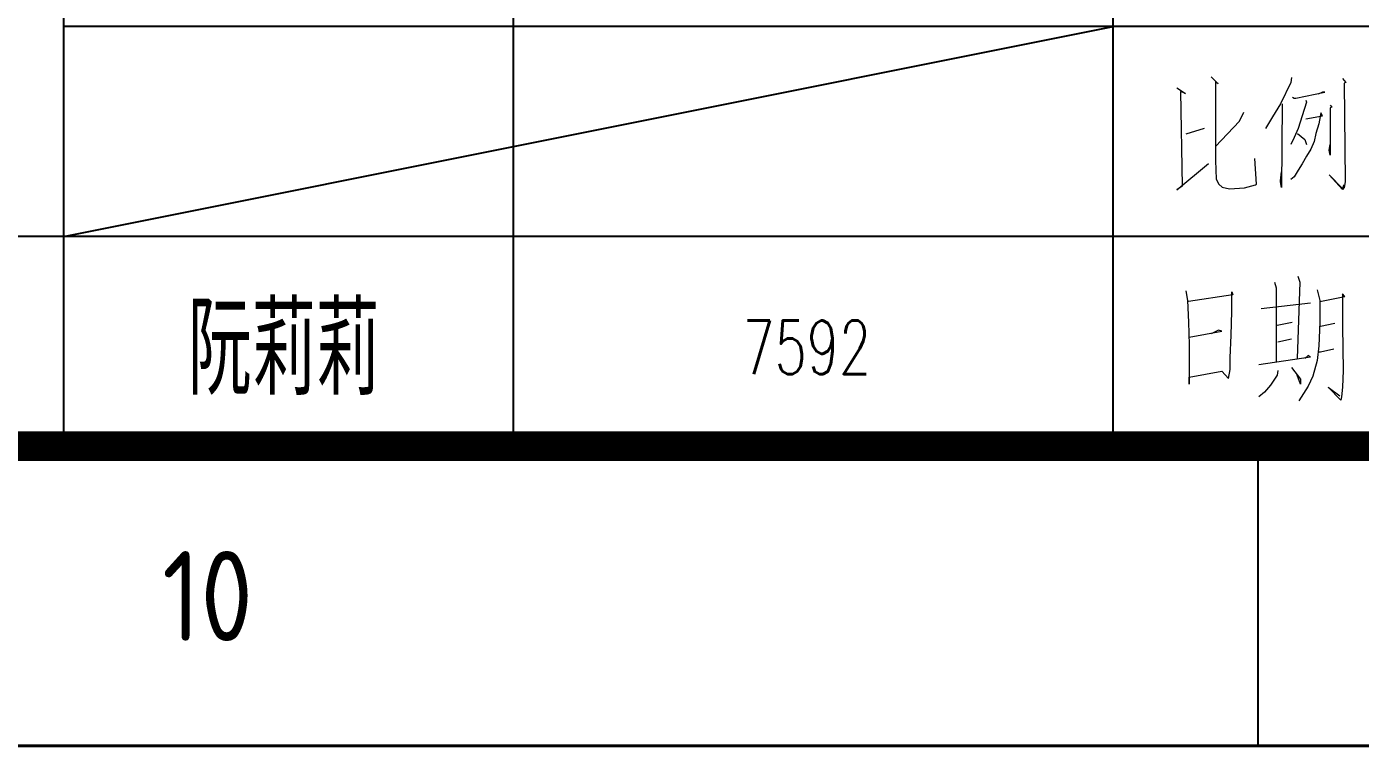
# Model space of a CAD drawing. Extents: x 238398 to 585159, y -66832 to 191977.
# Drawn here: x 439972 to 442197, y -66822 to -65620 of the extents above; entities that cross this region are included whole.
import ezdxf
from ezdxf.enums import TextEntityAlignment as Align

# ---------------------------------------------------------------- set-up
doc = ezdxf.new("R2010")
doc.units = 0
doc.header["$LTSCALE"] = 1000
doc.header["$MEASUREMENT"] = 0
doc.layers.get('0').update_dxf_attribs({"color": 8})
doc.layers.add('PUB_TEXT', color=8, linetype='Continuous', lineweight=20)
doc.styles.add('HZ', font='geditxt.shx', dxfattribs={"width": 0.75, "bigfont": 'hzfs_1.shx'})
doc.styles.get("Standard").update_dxf_attribs({"font": 'gbenor.shx', "bigfont": 'gbcbig.shx'})
doc.styles.add('TK', font='GEDITXT.SHX', dxfattribs={"width": 0.85, "height": 3.5, "bigfont": 'hztxt1.shx'})

# ---------------------------------------------------------------- blocks, each defined once
blk = doc.blocks.new('GEDI_WK_A1')
at = {"color": 3}
blk.add_line((700.833, 0), (700.833, 10), dxfattribs=at)
for points, const_width in [([(0, 0), (841, 0), (841, 594), (0, 594)], 0.1), ([(25, 10), (831, 10), (831, 584), (25, 584)], 1)]:
    blk.add_lwpolyline(points, close=True, dxfattribs=dict(at, const_width=const_width))
blk.add_text('10', height=3, dxfattribs=at).set_placement((665.792, 5), align=Align.MIDDLE)
blk = doc.blocks.new('GEDI_TQ_2012')
at = {"color": 2}
for p, q in [((-170, 0), (-170, 28)), ((-155, 0), (-155, 28)), ((-135, 0), (-135, 28)), ((0, 14), (-170, 14)), ((0, 7), (-180, 7))]:
    blk.add_line(p, q, dxfattribs=at)
at = {"color": 7}
blk.add_line((0, 0), (-180, 0), dxfattribs=at)
at = {"color": 7, "lineweight": 0}
for points in [[(-131.732, 12.325), (-131.504, 12.09), (-131.591, 12.16), (-131.591, 11.47), (-131.591, 10.78), (-131.591, 10.161), (-131.591, 9.698), (-131.591, 9.666), (-131.591, 9.533), (-131.567, 8.914), (-131.481, 8.749), (-131.371, 8.647), (-131.12, 8.584), (-130.618, 8.616), (-130.258, 8.718), (-130.226, 8.749), (-130.281, 9.596)], [(-129.055, 12.306), (-129.079, 12.142), (-129.416, 11.42), (-129.69, 10.989), (-129.918, 10.597)], [(-127.354, 12.267), (-127.244, 12.142), (-127.299, 12.11), (-127.267, 8.856), (-127.267, 8.824), (-127.299, 8.628), (-127.354, 8.566), (-127.801, 9.06), (-127.354, 8.597), (-127.299, 8.73)], [(-132.877, 11.964), (-132.594, 11.768), (-132.759, 11.831), (-132.704, 8.678), (-132.877, 8.553), (-131.818, 9.439)], [(-129.024, 11.648), (-128.969, 11.616), (-128.914, 11.616), (-127.942, 11.812), (-128.02, 11.812), (-128.161, 11.749)], [(-131.591, 9.996), (-130.783, 10.843), (-130.642, 11.141)], [(-129.361, 11.42), (-129.385, 8.628), (-129.416, 8.824), (-129.416, 8.856), (-129.385, 9.154)], [(-128.577, 11.546), (-128.553, 11.483), (-128.695, 11.02), (-128.828, 10.597), (-128.969, 10.299), (-129.079, 10.071)], [(-128.577, 10.926), (-128.02, 11.02), (-128.075, 11.122), (-128.138, 10.761), (-128.248, 10.432), (-128.302, 10.173), (-128.412, 9.907), (-128.553, 9.679), (-128.695, 9.42), (-128.828, 9.216), (-128.969, 8.989), (-129.079, 8.895)], [(-127.769, 11.381), (-127.714, 11.318), (-127.769, 11.287), (-127.769, 9.711), (-127.801, 9.875), (-127.769, 10.071)], [(-132.563, 10.419), (-131.951, 10.615)], [(-128.859, 10.432), (-128.608, 10.236), (-128.553, 10.071)], [(-129.616, 5.478), (-129.561, 5.282), (-129.561, 2.827)], [(-128.839, 5.674), (-128.777, 5.478), (-128.863, 2.922)], [(-132.575, 5.188), (-132.521, 4.858), (-132.489, 4.137), (-132.466, 3.384), (-132.466, 3.282), (-132.466, 2.757), (-132.466, 2.067), (-132.466, 2.302), (-131.376, 2.498), (-131.156, 2.263), (-131.101, 2.561), (-131.101, 2.953), (-131.07, 3.706), (-131.046, 4.498), (-131.046, 5.149), (-131.015, 5.055), (-132.489, 4.827)], [(-128.196, 5.219), (-128.11, 4.858), (-128.11, 4.137), (-128.142, 3.345), (-128.196, 2.859), (-128.338, 2.333), (-128.502, 2.004), (-128.808, 1.51)], [(-128.11, 4.827), (-127.279, 4.992), (-127.357, 5.086), (-127.357, 4.066), (-127.357, 4.004), (-127.334, 2.529), (-127.357, 1.973), (-127.389, 1.643), (-127.412, 1.541), (-127.836, 1.973), (-127.444, 1.675)], [(-130.063, 4.592), (-128.416, 4.788)], [(-129.53, 4.035), (-129.028, 4.137)], [(-128.087, 4.004), (-127.608, 4.106)], [(-132.466, 3.643), (-131.376, 3.839), (-131.493, 3.87), (-131.736, 3.745)], [(-129.506, 3.478), (-129.059, 3.58)], [(-128.142, 3.149), (-128.087, 3.149), (-127.64, 3.251)], [(-130.141, 2.725), (-128.416, 2.984), (-128.502, 3.023), (-128.612, 2.922)], [(-129.506, 2.529), (-129.53, 2.365), (-129.757, 2.035), (-129.953, 1.808), (-130.141, 1.643)], [(-129.059, 2.624), (-128.753, 2.231), (-128.753, 2.067), (-128.863, 2.365)]]:
    blk.add_lwpolyline(points, dxfattribs=at)
blk.add_text('445566', height=0.0001).set_placement((-132.466, 2.302))
blk = doc.blocks.new('CEEC_TK_A1')
for name, p in [('GEDI_WK_A1', (0, 0)), ('GEDI_TQ_2012', (831, 10))]:
    blk.add_blockref(name, p)
at = {"style": 'TK', "width": 0.85}
for tag, height, p in [('PROJECTNAME', 4.75, (776, 44)), ('PHASE', 4, (818, 44)), ('DRAWINGNAME', 4.75, (786, 31))]:
    blk.add_attdef(tag, text='', height=height, dxfattribs=at).set_placement(p, align=Align.MIDDLE_CENTER)
for tag, p, height in [('APPROVE', (663, 32.75), 3.5), ('DESIGN', (708, 32.75), 3.5), ('REVIEW1', (663, 25.75), 3.5), ('DRAW', (708, 25.75), 3.5), ('REVIEW2', (663, 18.75), 3.5), ('PROPORTION', (708, 18.75), 3.5), ('DRAWINGNUMBER', (758, 18.5), 4), ('CHECK', (663, 11.75), 3.5), ('DATE', (708, 11.75), 3.5), ('VERSION', (824, 11.75), 3.5)]:
    blk.add_attdef(tag, p, '', height=height, dxfattribs=at)

msp = doc.modelspace()

# ---------------------------------------------------------------- linework, layer by layer
msp.add_lwpolyline([(440034.5, -65969.8), (441784.5, -65619.8)])

# ---------------------------------------------------------------- block references
at = {"xscale": 50, "yscale": 50, "zscale": 50}
msp.add_blockref('CEEC_TK_A1', (406984.5, -66819.8), dxfattribs=at)

# ---------------------------------------------------------------- texts
at = {"layer": 'PUB_TEXT', "style": 'HZ', "width": 0.7}
for s, height, p in [('阮莉莉', 152.13, (440241.3, -66234.3)), ('7592', 89.28, (441166.3, -66199.6))]:
    msp.add_text(s, height=height, dxfattribs=at).set_placement(p)

doc.saveas('drawing.dxf')
